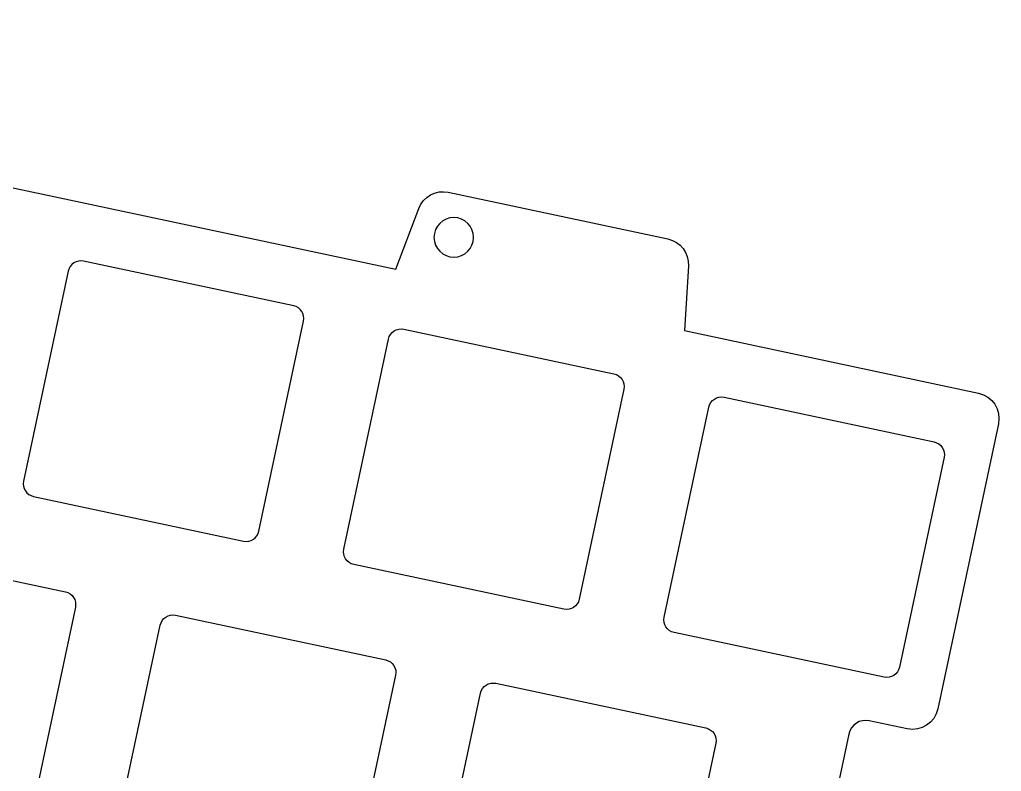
# Model space of a CAD drawing. Header units: inches. Extents: x 57 to 395, y 104 to 257.
# Drawn here: x 166.8 to 223.9, y 182.8 to 226.6 of the extents above; entities that cross this region are included whole.
import ezdxf

# ---------------------------------------------------------------- set-up
doc = ezdxf.new("R2010")
doc.units = ezdxf.units.IN
doc.header["$MEASUREMENT"] = 0

# ---------------------------------------------------------------- blocks, each defined once
blk = doc.blocks.new('block 5')
at = {"color": 7, "lineweight": 25}
blk.add_open_spline([(190.888, 213.884), (190.888, 214.519), (191.403, 215.034), (192.038, 215.034), (192.673, 215.034), (193.188, 214.519), (193.188, 213.884), (193.188, 213.249), (192.673, 212.734), (192.038, 212.734), (191.403, 212.734), (190.888, 213.249), (190.888, 213.884)], degree=3, knots=[0, 0, 0, 0, 1, 1, 1, 2, 2, 2, 3, 3, 3, 4, 4, 4, 4], dxfattribs=at)
blk = doc.blocks.new('block 22')
at = {"color": 7, "lineweight": 25}
blk.add_open_spline([(166.533, 179.558), (166.938, 179.472), (167.336, 179.73), (167.422, 180.136), (167.422, 180.136), (170.021, 192.362), (170.021, 192.362), (170.107, 192.768), (169.848, 193.166), (169.443, 193.252), (169.443, 193.252), (157.216, 195.851), (157.216, 195.851), (156.811, 195.937), (156.413, 195.678), (156.327, 195.273), (156.327, 195.273), (153.728, 183.046), (153.728, 183.046), (153.642, 182.641), (153.901, 182.243), (154.306, 182.157), (154.306, 182.157), (166.533, 179.558), (166.533, 179.558)], degree=3, knots=[0, 0, 0, 0, 1, 1, 1, 2, 2, 2, 3, 3, 3, 4, 4, 4, 5, 5, 5, 6, 6, 6, 7, 7, 7, 8, 8, 8, 8], dxfattribs=at)
blk = doc.blocks.new('block 23')
at = {"color": 7, "lineweight": 25}
blk.add_open_spline([(172.362, 179.086), (172.276, 178.681), (172.534, 178.282), (172.939, 178.196), (172.939, 178.196), (185.166, 175.597), (185.166, 175.597), (185.571, 175.511), (185.97, 175.77), (186.056, 176.175), (186.056, 176.175), (188.655, 188.402), (188.655, 188.402), (188.741, 188.807), (188.482, 189.205), (188.077, 189.291), (188.077, 189.291), (175.85, 191.89), (175.85, 191.89), (175.445, 191.976), (175.047, 191.718), (174.961, 191.313), (174.961, 191.313), (172.362, 179.086), (172.362, 179.086)], degree=3, knots=[0, 0, 0, 0, 1, 1, 1, 2, 2, 2, 3, 3, 3, 4, 4, 4, 5, 5, 5, 6, 6, 6, 7, 7, 7, 8, 8, 8, 8], dxfattribs=at)
blk = doc.blocks.new('block 24')
at = {"color": 7, "lineweight": 25}
blk.add_open_spline([(194.484, 187.929), (194.079, 188.016), (193.68, 187.757), (193.594, 187.352), (193.594, 187.352), (190.995, 175.125), (190.995, 175.125), (190.909, 174.72), (191.168, 174.322), (191.573, 174.235), (191.573, 174.235), (203.8, 171.637), (203.8, 171.637), (204.205, 171.55), (204.603, 171.809), (204.69, 172.214), (204.69, 172.214), (207.288, 184.441), (207.288, 184.441), (207.375, 184.846), (207.116, 185.244), (206.711, 185.331), (206.711, 185.331), (194.484, 187.929), (194.484, 187.929)], degree=3, knots=[0, 0, 0, 0, 1, 1, 1, 2, 2, 2, 3, 3, 3, 4, 4, 4, 5, 5, 5, 6, 6, 6, 7, 7, 7, 8, 8, 8, 8], dxfattribs=at)
blk = doc.blocks.new('block 29')
at = {"color": 7, "lineweight": 25}
blk.add_open_spline([(179.813, 196.208), (179.813, 196.208), (167.586, 198.807), (167.586, 198.807), (167.181, 198.893), (166.922, 199.291), (167.008, 199.696), (167.008, 199.696), (169.607, 211.923), (169.607, 211.923), (169.693, 212.328), (170.091, 212.587), (170.496, 212.501), (170.496, 212.501), (182.723, 209.902), (182.723, 209.902), (183.128, 209.816), (183.387, 209.418), (183.301, 209.012), (183.301, 209.012), (180.702, 196.786), (180.702, 196.786), (180.616, 196.38), (180.218, 196.122), (179.813, 196.208)], degree=3, knots=[0, 0, 0, 0, 1, 1, 1, 2, 2, 2, 3, 3, 3, 4, 4, 4, 5, 5, 5, 6, 6, 6, 7, 7, 7, 8, 8, 8, 8], dxfattribs=at)
blk = doc.blocks.new('block 30')
at = {"color": 7, "lineweight": 25}
blk.add_open_spline([(189.13, 208.54), (188.725, 208.626), (188.327, 208.368), (188.241, 207.963), (188.241, 207.963), (185.642, 195.736), (185.642, 195.736), (185.556, 195.331), (185.814, 194.932), (186.219, 194.846), (186.219, 194.846), (198.446, 192.247), (198.446, 192.247), (198.851, 192.161), (199.25, 192.42), (199.336, 192.825), (199.336, 192.825), (201.935, 205.052), (201.935, 205.052), (202.021, 205.457), (201.762, 205.855), (201.357, 205.941), (201.357, 205.941), (189.13, 208.54), (189.13, 208.54)], degree=3, knots=[0, 0, 0, 0, 1, 1, 1, 2, 2, 2, 3, 3, 3, 4, 4, 4, 5, 5, 5, 6, 6, 6, 7, 7, 7, 8, 8, 8, 8], dxfattribs=at)
blk = doc.blocks.new('block 31')
at = {"color": 7, "lineweight": 25}
blk.add_open_spline([(204.275, 191.775), (204.189, 191.37), (204.448, 190.972), (204.853, 190.885), (204.853, 190.885), (217.08, 188.287), (217.08, 188.287), (217.485, 188.2), (217.883, 188.459), (217.97, 188.864), (217.97, 188.864), (220.568, 201.091), (220.568, 201.091), (220.655, 201.496), (220.396, 201.894), (219.991, 201.981), (219.991, 201.981), (207.764, 204.579), (207.764, 204.579), (207.359, 204.666), (206.96, 204.407), (206.874, 204.002), (206.874, 204.002), (204.275, 191.775), (204.275, 191.775)], degree=3, knots=[0, 0, 0, 0, 1, 1, 1, 2, 2, 2, 3, 3, 3, 4, 4, 4, 5, 5, 5, 6, 6, 6, 7, 7, 7, 8, 8, 8, 8], dxfattribs=at)
blk = doc.blocks.new('block 96')
at = {"color": 7, "lineweight": 25}
blk.add_open_spline([(143.825, 221.555), (143.825, 221.555), (77.606, 221.555), (77.606, 221.555), (77.606, 221.555), (77.043, 225.279), (77.043, 225.279), (76.932, 226.013), (76.302, 226.555), (75.56, 226.555), (75.56, 226.555), (67.733, 226.555), (67.733, 226.555), (66.905, 226.555), (66.233, 225.884), (66.233, 225.055), (66.233, 225.055), (66.233, 209.025), (66.233, 209.025), (66.233, 208.197), (65.562, 207.525), (64.733, 207.525), (64.733, 207.525), (58.7, 207.525), (58.7, 207.525), (57.871, 207.525), (57.2, 206.854), (57.2, 206.025), (57.2, 206.025), (57.2, 160.183), (57.2, 160.183), (57.2, 159.907), (57.424, 159.683), (57.7, 159.683), (57.7, 159.683), (68.702, 159.683), (68.702, 159.683), (69.531, 159.683), (70.202, 159.011), (70.202, 158.183), (70.202, 158.183), (70.202, 122.255), (70.202, 122.255), (70.202, 121.427), (70.874, 120.755), (71.702, 120.755), (71.702, 120.755), (75.56, 120.755), (75.56, 120.755), (76.302, 120.755), (76.932, 121.297), (77.043, 122.031), (77.043, 122.031), (77.606, 125.755), (77.606, 125.755), (77.606, 125.755), (133.703, 125.755), (133.703, 125.755), (134.807, 125.755), (135.703, 126.651), (135.703, 127.755), (135.703, 127.758), (135.703, 127.761), (135.703, 127.764), (135.703, 127.764), (135.7, 128.359), (135.7, 128.359), (135.688, 129.768), (136.658, 130.996), (138.033, 131.31), (139.648, 131.678), (141.256, 130.668), (141.625, 129.052), (141.625, 129.052), (142.605, 124.757), (142.605, 124.757), (142.779, 123.998), (143.377, 123.408), (144.139, 123.246), (144.139, 123.246), (191.002, 113.285), (191.002, 113.285), (191.002, 113.285), (190.754, 109.123), (190.754, 109.123), (190.71, 108.382), (191.214, 107.721), (191.939, 107.566), (191.939, 107.566), (206.061, 104.565), (206.061, 104.565), (206.871, 104.392), (207.668, 104.91), (207.84, 105.72), (207.84, 105.72), (216.309, 145.561), (216.309, 145.561), (216.481, 146.372), (215.964, 147.168), (215.153, 147.34), (215.153, 147.34), (208.36, 148.784), (208.36, 148.784), (207.82, 148.899), (207.475, 149.43), (207.59, 149.97), (207.59, 149.97), (212.655, 173.8), (212.655, 173.8), (214.283, 174.108), (215.354, 175.677), (215.046, 177.305), (214.9, 178.08), (214.454, 178.766), (213.806, 179.215), (213.806, 179.215), (215.031, 184.98), (215.031, 184.98), (215.146, 185.52), (215.677, 185.865), (216.217, 185.75), (216.217, 185.75), (218.42, 185.282), (218.42, 185.282), (219.231, 185.109), (220.027, 185.627), (220.2, 186.437), (220.2, 186.437), (223.728, 203.038), (223.728, 203.038), (223.9, 203.848), (223.383, 204.644), (222.573, 204.817), (222.573, 204.817), (205.463, 208.454), (205.463, 208.454), (205.463, 208.454), (205.688, 212.234), (205.688, 212.234), (205.732, 212.975), (205.229, 213.636), (204.503, 213.791), (204.503, 213.791), (191.717, 216.508), (191.717, 216.508), (190.991, 216.663), (190.262, 216.263), (190.001, 215.569), (190.001, 215.569), (188.669, 212.023), (188.669, 212.023), (188.669, 212.023), (143.825, 221.555), (143.825, 221.555)], degree=3, knots=[0, 0, 0, 0, 1, 1, 1, 2, 2, 2, 3, 3, 3, 4, 4, 4, 5, 5, 5, 6, 6, 6, 7, 7, 7, 8, 8, 8, 9, 9, 9, 10, 10, 10, 11, 11, 11, 12, 12, 12, 13, 13, 13, 14, 14, 14, 15, 15, 15, 16, 16, 16, 17, 17, 17, 18, 18, 18, 19, 19, 19, 20, 20, 20, 21, 21, 21, 22, 22, 22, 23, 23, 23, 24, 24, 24, 25, 25, 25, 26, 26, 26, 27, 27, 27, 28, 28, 28, 29, 29, 29, 30, 30, 30, 31, 31, 31, 32, 32, 32, 33, 33, 33, 34, 34, 34, 35, 35, 35, 36, 36, 36, 37, 37, 37, 38, 38, 38, 39, 39, 39, 40, 40, 40, 41, 41, 41, 42, 42, 42, 43, 43, 43, 44, 44, 44, 45, 45, 45, 46, 46, 46, 47, 47, 47, 48, 48, 48, 49, 49, 49, 50, 50, 50, 51, 51, 51, 51], dxfattribs=at)

msp = doc.modelspace()

# ---------------------------------------------------------------- block references
for name in ['block 96', 'block 5', 'block 29', 'block 30', 'block 31', 'block 22', 'block 23', 'block 24']:
    msp.add_blockref(name, (0, 0))

doc.saveas('drawing.dxf')
